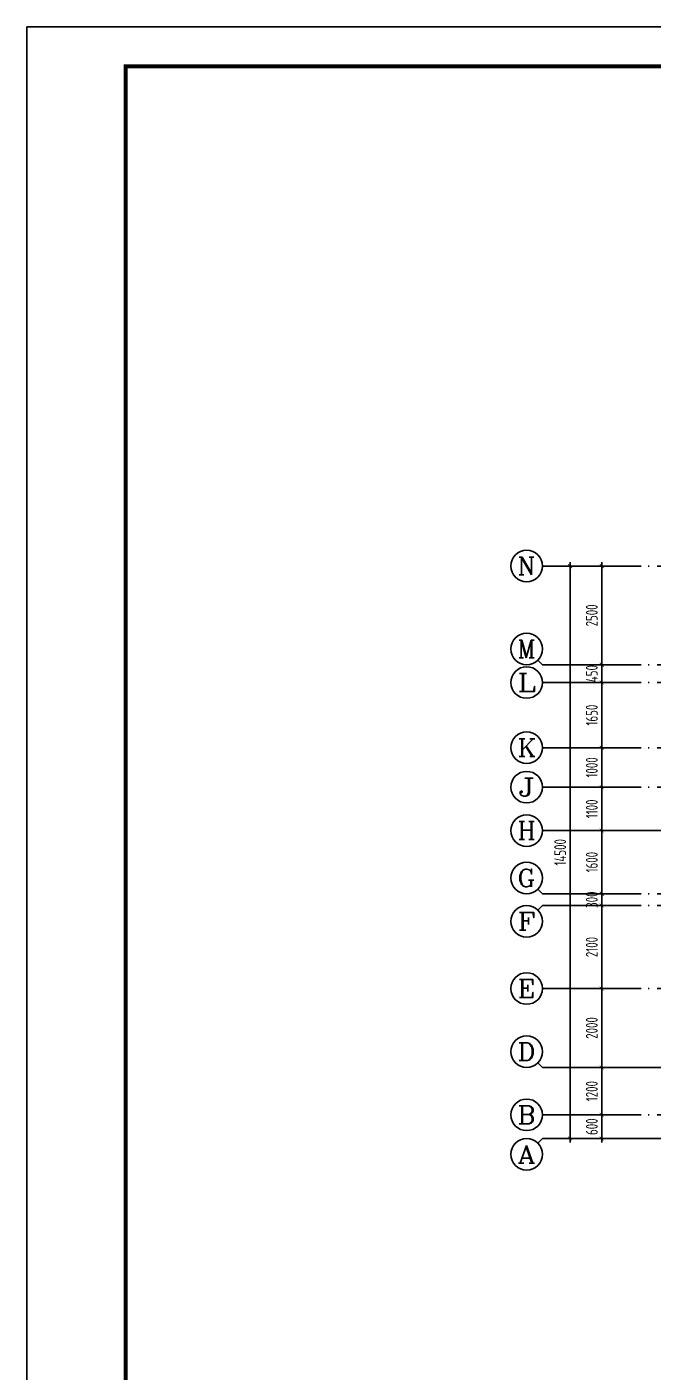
# Model space of a CAD drawing. Extents: x 826826 to 1642106, y -156213 to 399140.
# Drawn here: x 1269219 to 1285061, y 45105 to 79177 of the extents above; entities that cross this region are included whole.
import ezdxf
from ezdxf.enums import TextEntityAlignment as Align

# ---------------------------------------------------------------- set-up
doc = ezdxf.new("R2010")
doc.units = 0
doc.header["$LTSCALE"] = 1000
doc.linetypes.add('DOTE', pattern=[2.42, 2, -0.2, 0.02, -0.2])
doc.layers.get('0').update_dxf_attribs({"linetype": 'CONTINUOUS'})
doc.layers.get('DEFPOINTS').update_dxf_attribs({"linetype": 'CONTINUOUS'})
for name, color, linetype in [('-TK', 7, 'CONTINUOUS'), ('A-AXIS', 1, 'CONTINUOUS'), ('A-DOTE', 10, 'DOTE'), ('AXIS_TEXT', 4, 'CONTINUOUS'), ('S-Y一般标注', 3, 'CONTINUOUS')]:
    doc.layers.add(name, color=color, linetype=linetype)
doc.styles.add('_TCH_AXIS', font='COMPLEX', dxfattribs={"bigfont": 'GBCBIG'})
doc.styles.add('COMPLEX', font='COMPLEX')
doc.styles.add('TSSD_DIMENSION', font='Tssdeng.shx', dxfattribs={"width": 0.7, "bigfont": 'tssdchn.shx'})
doc.dimstyles.new('TSSD_100_100$0', dxfattribs={"dimtxt": 300, "dimasz": 80, "dimexe": 100, "dimexo": 250, "dimgap": 100, "dimtad": 1, "dimdec": 0, "dimzin": 0, "dimdsep": 46, "dimtxsty": 'TSSD_DIMENSION', "dimblk": 'ARCHTICK', "dimcen": 0, "dimdle": 100, "dimclrd": 3, "dimclre": 3, "dimclrt": 7, "dimadec": 0, "dimazin": 0, "dimtfac": 1, "dimtdec": 0, "dimtix": 1, "dimtmove": 2, "dimatfit": 3, "dimldrblk": 'ARCHTICK', "dimfxl": 0, "dimtolj": 1, "dimtzin": 0, "dimarcsym": 0})

# ---------------------------------------------------------------- blocks, each defined once
blk = doc.blocks.new('A1')
blk.add_lwpolyline([(0, 59400), (0, 0), (84100, 0), (84100, 59400)], close=True)
at = {"const_width": 100}
blk.add_lwpolyline([(2500, 58400), (2500, 1000), (83100, 1000), (83100, 58400)], close=True, dxfattribs=at)
blk = doc.blocks.new('_ArchTick')
at = {"color": 0, "linetype": 'ByBlock', "const_width": 0.15}
blk.add_lwpolyline([(-0.5, -0.5), (0.5, 0.5)], dxfattribs=at)
blk = doc.blocks.new('*D888')
at = {"layer": 'DEFPOINTS', "color": 0}
for p in [(2300, 4900), (3300, 4900), (3300, 4300)]:
    blk.add_point(p, dxfattribs=at)
at = {"layer": 'S-Y一般标注', "color": 0, "lineweight": -2}
for p, q in [((3050, 4900), (2200, 4900)), ((2300, 4900), (2300, 5000)), ((2300, 4300), (2300, 4900)), ((3050, 4300), (2200, 4300)), ((2300, 4300), (2300, 4200))]:
    blk.add_line(p, q, dxfattribs=at)
at = {"layer": 'S-Y一般标注', "color": 0, "lineweight": -2, "xscale": 100, "yscale": 100, "zscale": 100}
for p, rotation in [((2300, 4900), 270), ((2300, 4300), 90)]:
    blk.add_blockref('_ArchTick', p, dxfattribs=dict(at, rotation=rotation))
at = {"layer": 'S-Y一般标注', "color": 7, "insert": (2050, 4600), "char_height": 300, "attachment_point": 5, "rotation": 90, "style": 'TSSD_DIMENSION'}
blk.add_mtext('\\A1;600', dxfattribs=at)
blk = doc.blocks.new('*D889')
at = {"layer": 'DEFPOINTS', "color": 0}
for p in [(2300, 6100), (3300, 6100), (3300, 4900)]:
    blk.add_point(p, dxfattribs=at)
at = {"layer": 'S-Y一般标注', "color": 0, "lineweight": -2}
for p, q in [((2300, 4800), (2300, 6200)), ((3050, 6100), (2200, 6100)), ((3050, 4900), (2200, 4900))]:
    blk.add_line(p, q, dxfattribs=at)
at = {"layer": 'S-Y一般标注', "color": 0, "lineweight": -2, "xscale": 100, "yscale": 100, "zscale": 100}
for p, rotation in [((2300, 6100), 90), ((2300, 4900), 270)]:
    blk.add_blockref('_ArchTick', p, dxfattribs=dict(at, rotation=rotation))
at = {"layer": 'S-Y一般标注', "color": 7, "insert": (2050, 5500), "char_height": 300, "attachment_point": 5, "rotation": 90, "style": 'TSSD_DIMENSION'}
blk.add_mtext('\\A1;1200', dxfattribs=at)
blk = doc.blocks.new('*D890')
at = {"layer": 'DEFPOINTS', "color": 0}
for p in [(2300, 8100), (3300, 8100), (3300, 6100)]:
    blk.add_point(p, dxfattribs=at)
at = {"layer": 'S-Y一般标注', "color": 0, "lineweight": -2}
for p, q in [((2300, 6000), (2300, 8200)), ((3050, 8100), (2200, 8100)), ((3050, 6100), (2200, 6100))]:
    blk.add_line(p, q, dxfattribs=at)
at = {"layer": 'S-Y一般标注', "color": 0, "lineweight": -2, "xscale": 100, "yscale": 100, "zscale": 100}
for p, rotation in [((2300, 8100), 90), ((2300, 6100), 270)]:
    blk.add_blockref('_ArchTick', p, dxfattribs=dict(at, rotation=rotation))
at = {"layer": 'S-Y一般标注', "color": 7, "insert": (2050, 7100), "char_height": 300, "attachment_point": 5, "rotation": 90, "style": 'TSSD_DIMENSION'}
blk.add_mtext('\\A1;2000', dxfattribs=at)
blk = doc.blocks.new('*D891')
at = {"layer": 'DEFPOINTS', "color": 0}
for p in [(2300, 10200), (3300, 10200), (3300, 8100)]:
    blk.add_point(p, dxfattribs=at)
at = {"layer": 'S-Y一般标注', "color": 0, "lineweight": -2}
for p, q in [((2300, 8000), (2300, 10300)), ((3050, 10200), (2200, 10200)), ((3050, 8100), (2200, 8100))]:
    blk.add_line(p, q, dxfattribs=at)
at = {"layer": 'S-Y一般标注', "color": 0, "lineweight": -2, "xscale": 100, "yscale": 100, "zscale": 100}
for p, rotation in [((2300, 10200), 90), ((2300, 8100), 270)]:
    blk.add_blockref('_ArchTick', p, dxfattribs=dict(at, rotation=rotation))
at = {"layer": 'S-Y一般标注', "color": 7, "insert": (2050, 9150), "char_height": 300, "attachment_point": 5, "rotation": 90, "style": 'TSSD_DIMENSION'}
blk.add_mtext('\\A1;2100', dxfattribs=at)
blk = doc.blocks.new('*D892')
at = {"layer": 'DEFPOINTS', "color": 0}
for p in [(2300, 10500), (3300, 10500), (3300, 10200)]:
    blk.add_point(p, dxfattribs=at)
at = {"layer": 'S-Y一般标注', "color": 0, "lineweight": -2}
for p, q in [((2300, 10500), (2300, 10600)), ((3050, 10500), (2200, 10500)), ((2300, 10200), (2300, 10500)), ((3050, 10200), (2200, 10200)), ((2300, 10200), (2300, 10100))]:
    blk.add_line(p, q, dxfattribs=at)
at = {"layer": 'S-Y一般标注', "color": 0, "lineweight": -2, "xscale": 100, "yscale": 100, "zscale": 100}
for p, rotation in [((2300, 10500), 270), ((2300, 10200), 90)]:
    blk.add_blockref('_ArchTick', p, dxfattribs=dict(at, rotation=rotation))
at = {"layer": 'S-Y一般标注', "color": 7, "insert": (2050, 10350), "char_height": 300, "attachment_point": 5, "rotation": 90, "style": 'TSSD_DIMENSION'}
blk.add_mtext('\\A1;300', dxfattribs=at)
blk = doc.blocks.new('*D893')
at = {"layer": 'DEFPOINTS', "color": 0}
for p in [(2300, 12100), (3300, 12100), (3300, 10500)]:
    blk.add_point(p, dxfattribs=at)
at = {"layer": 'S-Y一般标注', "color": 0, "lineweight": -2}
for p, q in [((3050, 12100), (2200, 12100)), ((2300, 10400), (2300, 12200)), ((3050, 10500), (2200, 10500))]:
    blk.add_line(p, q, dxfattribs=at)
at = {"layer": 'S-Y一般标注', "color": 0, "lineweight": -2, "xscale": 100, "yscale": 100, "zscale": 100}
for p, rotation in [((2300, 12100), 90), ((2300, 10500), 270)]:
    blk.add_blockref('_ArchTick', p, dxfattribs=dict(at, rotation=rotation))
at = {"layer": 'S-Y一般标注', "color": 7, "insert": (2050, 11300), "char_height": 300, "attachment_point": 5, "rotation": 90, "style": 'TSSD_DIMENSION'}
blk.add_mtext('\\A1;1600', dxfattribs=at)
blk = doc.blocks.new('*D894')
at = {"layer": 'DEFPOINTS', "color": 0}
for p in [(2300, 13200), (3300, 13200), (3300, 12100)]:
    blk.add_point(p, dxfattribs=at)
at = {"layer": 'S-Y一般标注', "color": 0, "lineweight": -2}
for p, q in [((2300, 12000), (2300, 13300)), ((3050, 13200), (2200, 13200)), ((3050, 12100), (2200, 12100))]:
    blk.add_line(p, q, dxfattribs=at)
at = {"layer": 'S-Y一般标注', "color": 0, "lineweight": -2, "xscale": 100, "yscale": 100, "zscale": 100}
for p, rotation in [((2300, 13200), 90), ((2300, 12100), 270)]:
    blk.add_blockref('_ArchTick', p, dxfattribs=dict(at, rotation=rotation))
at = {"layer": 'S-Y一般标注', "color": 7, "insert": (2050, 12650), "char_height": 300, "attachment_point": 5, "rotation": 90, "style": 'TSSD_DIMENSION'}
blk.add_mtext('\\A1;1100', dxfattribs=at)
blk = doc.blocks.new('*D895')
at = {"layer": 'DEFPOINTS', "color": 0}
for p in [(2300, 14200), (3300, 14200), (3300, 13200)]:
    blk.add_point(p, dxfattribs=at)
at = {"layer": 'S-Y一般标注', "color": 0, "lineweight": -2}
for p, q in [((3050, 14200), (2200, 14200)), ((2300, 13100), (2300, 14300)), ((3050, 13200), (2200, 13200))]:
    blk.add_line(p, q, dxfattribs=at)
at = {"layer": 'S-Y一般标注', "color": 0, "lineweight": -2, "xscale": 100, "yscale": 100, "zscale": 100}
for p, rotation in [((2300, 14200), 90), ((2300, 13200), 270)]:
    blk.add_blockref('_ArchTick', p, dxfattribs=dict(at, rotation=rotation))
at = {"layer": 'S-Y一般标注', "color": 7, "insert": (2050, 13700), "char_height": 300, "attachment_point": 5, "rotation": 90, "style": 'TSSD_DIMENSION'}
blk.add_mtext('\\A1;1000', dxfattribs=at)
blk = doc.blocks.new('*D896')
at = {"layer": 'DEFPOINTS', "color": 0}
for p in [(2300, 15850), (3300, 15850), (3300, 14200)]:
    blk.add_point(p, dxfattribs=at)
at = {"layer": 'S-Y一般标注', "color": 0, "lineweight": -2}
for p, q in [((3050, 15850), (2200, 15850)), ((2300, 14100), (2300, 15950)), ((3050, 14200), (2200, 14200))]:
    blk.add_line(p, q, dxfattribs=at)
at = {"layer": 'S-Y一般标注', "color": 0, "lineweight": -2, "xscale": 100, "yscale": 100, "zscale": 100}
for p, rotation in [((2300, 15850), 90), ((2300, 14200), 270)]:
    blk.add_blockref('_ArchTick', p, dxfattribs=dict(at, rotation=rotation))
at = {"layer": 'S-Y一般标注', "color": 7, "insert": (2050, 15025), "char_height": 300, "attachment_point": 5, "rotation": 90, "style": 'TSSD_DIMENSION'}
blk.add_mtext('\\A1;1650', dxfattribs=at)
blk = doc.blocks.new('*D897')
at = {"layer": 'DEFPOINTS', "color": 0}
for p in [(2300, 16300), (3300, 16300), (3300, 15850)]:
    blk.add_point(p, dxfattribs=at)
at = {"layer": 'S-Y一般标注', "color": 0, "lineweight": -2}
for p, q in [((2300, 16300), (2300, 16400)), ((3050, 16300), (2200, 16300)), ((2300, 15850), (2300, 16300)), ((3050, 15850), (2200, 15850)), ((2300, 15850), (2300, 15750))]:
    blk.add_line(p, q, dxfattribs=at)
at = {"layer": 'S-Y一般标注', "color": 0, "lineweight": -2, "xscale": 100, "yscale": 100, "zscale": 100}
for p, rotation in [((2300, 16300), 270), ((2300, 15850), 90)]:
    blk.add_blockref('_ArchTick', p, dxfattribs=dict(at, rotation=rotation))
at = {"layer": 'S-Y一般标注', "color": 7, "insert": (2050, 16075), "char_height": 300, "attachment_point": 5, "rotation": 90, "style": 'TSSD_DIMENSION'}
blk.add_mtext('\\A1;450', dxfattribs=at)
blk = doc.blocks.new('*D898')
at = {"layer": 'DEFPOINTS', "color": 0}
for p in [(2300, 18800), (3300, 18800), (3300, 16300)]:
    blk.add_point(p, dxfattribs=at)
at = {"layer": 'S-Y一般标注', "color": 0, "lineweight": -2}
for p, q in [((3050, 18800), (2200, 18800)), ((2300, 16200), (2300, 18900)), ((3050, 16300), (2200, 16300))]:
    blk.add_line(p, q, dxfattribs=at)
at = {"layer": 'S-Y一般标注', "color": 0, "lineweight": -2, "xscale": 100, "yscale": 100, "zscale": 100}
for p, rotation in [((2300, 18800), 90), ((2300, 16300), 270)]:
    blk.add_blockref('_ArchTick', p, dxfattribs=dict(at, rotation=rotation))
at = {"layer": 'S-Y一般标注', "color": 7, "insert": (2050, 17550), "char_height": 300, "attachment_point": 5, "rotation": 90, "style": 'TSSD_DIMENSION'}
blk.add_mtext('\\A1;2500', dxfattribs=at)
blk = doc.blocks.new('*D899')
at = {"layer": 'DEFPOINTS', "color": 0}
for p in [(1500, 18800), (3300, 18800), (3300, 4300)]:
    blk.add_point(p, dxfattribs=at)
at = {"layer": 'S-Y一般标注', "color": 0, "lineweight": -2}
for p, q in [((3050, 18800), (1400, 18800)), ((1500, 4200), (1500, 18900)), ((3050, 4300), (1400, 4300))]:
    blk.add_line(p, q, dxfattribs=at)
at = {"layer": 'S-Y一般标注', "color": 0, "lineweight": -2, "xscale": 100, "yscale": 100, "zscale": 100}
for p, rotation in [((1500, 18800), 90), ((1500, 4300), 270)]:
    blk.add_blockref('_ArchTick', p, dxfattribs=dict(at, rotation=rotation))
at = {"layer": 'S-Y一般标注', "color": 7, "insert": (1250, 11550), "char_height": 300, "attachment_point": 5, "rotation": 90, "style": 'TSSD_DIMENSION'}
blk.add_mtext('\\A1;14500', dxfattribs=at)
blk = doc.blocks.new('_AXISO')
blk.add_circle((0, 0), 0.5)
at = {"layer": 'AXIS_TEXT', "style": 'COMPLEX', "width": 1.041667}
blk.add_attdef('A', text='', height=0.56, dxfattribs=at).set_placement((-0.25, -0.28), (0.25, -0.28), align=Align.FIT)
blk = doc.blocks.new('20210801.08533475')
at = {"layer": 'A-AXIS'}
for p, q in [((3300, 18800), (800, 18800)), ((682.8, 16417.2), (800, 16300)), ((3300, 16300), (800, 16300)), ((3300, 15850), (800, 15850)), ((3300, 14200), (800, 14200)), ((3300, 13200), (800, 13200)), ((3300, 12100), (800, 12100)), ((682.8, 10617.2), (800, 10500)), ((3300, 10500), (800, 10500)), ((682.8, 10082.8), (800, 10200)), ((3300, 10200), (800, 10200)), ((3300, 8100), (800, 8100)), ((682.8, 6217.2), (800, 6100)), ((3300, 6100), (800, 6100)), ((3300, 4900), (800, 4900)), ((682.8, 4182.8), (800, 4300)), ((3300, 4300), (800, 4300))]:
    blk.add_line(p, q, dxfattribs=at)
at = {"layer": 'A-DOTE'}
for p, q in [((54100, 18800), (3300, 18800)), ((54100, 16300), (3300, 16300)), ((54100, 15850), (3300, 15850)), ((54100, 14200), (3300, 14200)), ((54100, 13200), (3300, 13200)), ((3300, 12100), (54100, 12100)), ((54100, 10500), (3300, 10500)), ((54100, 10200), (3300, 10200)), ((54100, 8100), (3300, 8100)), ((3300, 6100), (54100, 6100)), ((54100, 4900), (3300, 4900)), ((3300, 4300), (54100, 4300))]:
    blk.add_line(p, q, dxfattribs=at)
at = {"layer": 'A-AXIS'}
ref = blk.add_blockref('_AXISO', (400, 18800), dxfattribs=dict(at, xscale=800, yscale=800, zscale=800))
ref.add_attrib('A', 'N', dxfattribs={"layer": 'AXIS_TEXT', "height": 452.5, "style": '_TCH_AXIS', "width": 1.105263}).set_placement((173.7, 18573.7), (626.3, 18573.7), align=Align.FIT)
ref = blk.add_blockref('_AXISO', (400, 16700), dxfattribs=dict(at, xscale=800, yscale=800, zscale=800))
ref.add_attrib('A', 'M', dxfattribs={"layer": 'AXIS_TEXT', "height": 452.5, "style": '_TCH_AXIS'}).set_placement((173.7, 16473.7), (626.3, 16473.7), align=Align.FIT)
ref = blk.add_blockref('_AXISO', (400, 15850), dxfattribs=dict(at, xscale=800, yscale=800, zscale=800))
ref.add_attrib('A', 'L', dxfattribs={"layer": 'AXIS_TEXT', "height": 452.5, "style": '_TCH_AXIS', "width": 1.4}).set_placement((173.7, 15623.7), (626.3, 15623.7), align=Align.FIT)
ref = blk.add_blockref('_AXISO', (400, 14200), dxfattribs=dict(at, xscale=800, yscale=800, zscale=800))
ref.add_attrib('A', 'K', dxfattribs={"layer": 'AXIS_TEXT', "height": 452.5, "style": '_TCH_AXIS', "width": 1.105263}).set_placement((173.7, 13973.7), (626.3, 13973.7), align=Align.FIT)
ref = blk.add_blockref('_AXISO', (400, 13200), dxfattribs=dict(at, xscale=800, yscale=800, zscale=800))
ref.add_attrib('A', 'J', dxfattribs={"layer": 'AXIS_TEXT', "height": 452.5, "style": '_TCH_AXIS', "width": 1.909091}).set_placement((173.7, 12973.7), (626.3, 12973.7), align=Align.FIT)
ref = blk.add_blockref('_AXISO', (400, 12100), dxfattribs=dict(at, xscale=800, yscale=800, zscale=800))
ref.add_attrib('A', 'H', dxfattribs={"layer": 'AXIS_TEXT', "height": 452.5, "style": '_TCH_AXIS', "width": 1.05}).set_placement((173.7, 11873.7), (626.3, 11873.7), align=Align.FIT)
ref = blk.add_blockref('_AXISO', (400, 10900), dxfattribs=dict(at, xscale=800, yscale=800, zscale=800))
ref.add_attrib('A', 'G', dxfattribs={"layer": 'AXIS_TEXT', "height": 452.5, "style": '_TCH_AXIS', "width": 1.166667}).set_placement((173.7, 10673.7), (626.3, 10673.7), align=Align.FIT)
ref = blk.add_blockref('_AXISO', (400, 9800), dxfattribs=dict(at, xscale=800, yscale=800, zscale=800))
ref.add_attrib('A', 'F', dxfattribs={"layer": 'AXIS_TEXT', "height": 452.5, "style": '_TCH_AXIS', "width": 1.3125}).set_placement((173.7, 9573.7), (626.3, 9573.7), align=Align.FIT)
ref = blk.add_blockref('_AXISO', (400, 8100), dxfattribs=dict(at, xscale=800, yscale=800, zscale=800))
ref.add_attrib('A', 'E', dxfattribs={"layer": 'AXIS_TEXT', "height": 452.5, "style": '_TCH_AXIS', "width": 1.3125}).set_placement((173.7, 7873.7), (626.3, 7873.7), align=Align.FIT)
ref = blk.add_blockref('_AXISO', (400, 6500), dxfattribs=dict(at, xscale=800, yscale=800, zscale=800))
ref.add_attrib('A', 'D', dxfattribs={"layer": 'AXIS_TEXT', "height": 452.5, "style": '_TCH_AXIS', "width": 1.235294}).set_placement((173.7, 6273.7), (626.3, 6273.7), align=Align.FIT)
ref = blk.add_blockref('_AXISO', (400, 4900), dxfattribs=dict(at, xscale=800, yscale=800, zscale=800))
ref.add_attrib('A', 'B', dxfattribs={"layer": 'AXIS_TEXT', "height": 452.5, "style": '_TCH_AXIS', "width": 1.235294}).set_placement((173.7, 4673.7), (626.3, 4673.7), align=Align.FIT)
ref = blk.add_blockref('_AXISO', (400, 3900), dxfattribs=dict(at, xscale=800, yscale=800, zscale=800))
ref.add_attrib('A', 'A', dxfattribs={"layer": 'AXIS_TEXT', "height": 452.5, "style": '_TCH_AXIS', "width": 1.166667}).set_placement((173.7, 3673.7), (626.3, 3673.7), align=Align.FIT)
at = {"layer": 'S-Y一般标注'}
for p1, p2, distance, picture, middle in [((3300, 4300), (3300, 18800), 1800, '*D899', (1250, 11550)), ((3300, 16300), (3300, 18800), 1000, '*D898', (2050, 17550)), ((3300, 15850), (3300, 16300), 1000, '*D897', (2050, 16075)), ((3300, 14200), (3300, 15850), 1000, '*D896', (2050, 15025)), ((3300, 13200), (3300, 14200), 1000, '*D895', (2050, 13700)), ((3300, 12100), (3300, 13200), 1000, '*D894', (2050, 12650)), ((3300, 10500), (3300, 12100), 1000, '*D893', (2050, 11300)), ((3300, 10200), (3300, 10500), 1000, '*D892', (2050, 10350)), ((3300, 8100), (3300, 10200), 1000, '*D891', (2050, 9150)), ((3300, 6100), (3300, 8100), 1000, '*D890', (2050, 7100)), ((3300, 4900), (3300, 6100), 1000, '*D889', (2050, 5500)), ((3300, 4300), (3300, 4900), 1000, '*D888', (2050, 4600))]:
    dim = blk.add_aligned_dim(p1=p1, p2=p2, distance=distance, dimstyle='TSSD_100_100$0', override={"dimasz": 100, "dimclrd": 0, "dimclre": 0}, dxfattribs=at)
    dim.commit()
    dim.dimension.update_dxf_attribs({"geometry": picture, "text_midpoint": middle})

msp = doc.modelspace()

# ---------------------------------------------------------------- block references
at = {"layer": '-TK'}
msp.add_blockref('A1', (1269218.71, 19777.23), dxfattribs=at)
at = {"layer": 'S-Y一般标注'}
msp.add_blockref('20210801.08533475', (1281461, 46721.27), dxfattribs=at)

doc.saveas('drawing.dxf')
